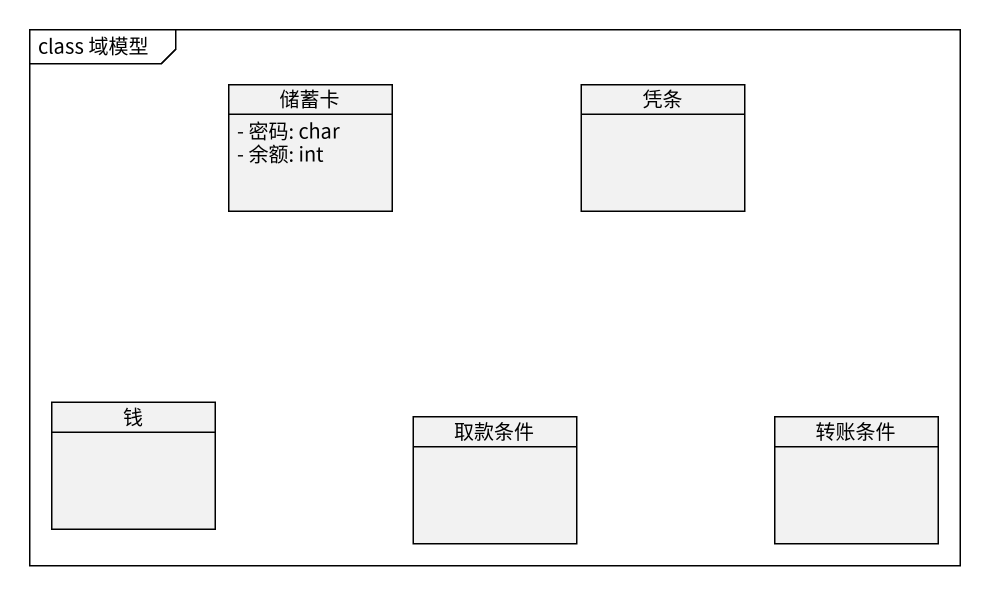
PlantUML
@startuml
mainframe class 域模型
hide circle
hide empty members
skinparam classAttributeIconSize 0
class 储蓄卡 {
  - 密码: char
  - 余额: int
}
class 凭条
class 钱
class 取款条件
class 转账条件
@enduml
